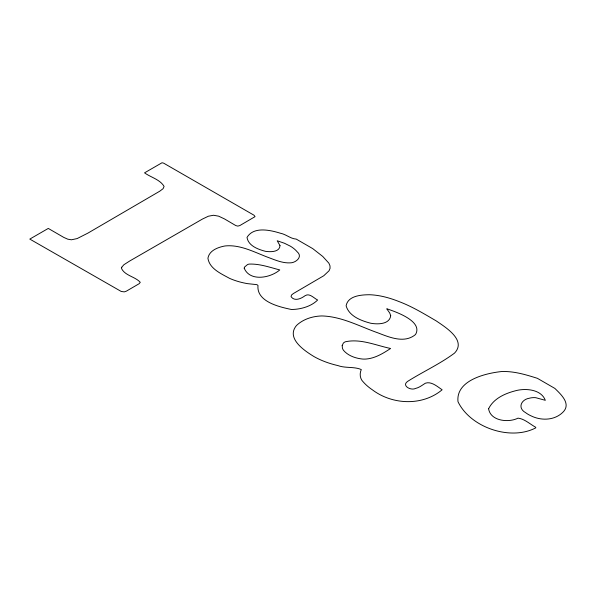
<?xml version="1.0" encoding="UTF-8"?>
<svg xmlns="http://www.w3.org/2000/svg" width="596" height="596" viewBox="0 0 596 596"><rect width="100%" height="100%" fill="white"/><g stroke="black" fill="none" stroke-linecap="round" stroke-linejoin="round"><path stroke-width="0.89" d="M244.218 268.222C249.94 281.901 270.487 278.004 279.762 269.936C269.772 267.343 259.595 263.663 249.158 264.095A5.684 3.278 0 0 0 247.504 264.579L244.591 267.03A8.15 4.701 0 0 0 244.218 268.222M280.001 245.626C279.673 252.264 270.331 252.041 265.54 251.341C258.254 249.456 248.294 245.865 247.012 237.424C253.546 226.331 269.988 230.004 280.284 233.207C285.871 234.183 290.736 238.862 296.234 239.093L312.758 248.636L322.786 256.489L328.88 263.186L329.99 265.831L330.057 268.334L329.052 270.77L323.777 275.739L293.344 293.56L291.496 295.035L291.057 296.659C294.603 301.777 301.248 298.581 305.159 295.653C309.51 292.807 313.883 298.186 317.616 300.019C311.276 306.463 300.399 309.518 291.355 309.466C279.42 306.977 256.355 301.688 257.993 285.454L256.928 284.65L247.564 283.651A55.696 32.154 0 0 1 229.587 278.369C221.265 273.765 209.464 268.759 207.93 258.239C209.226 250.409 218.069 247.251 224.96 245.969C240.114 244.353 254.112 252.108 267.857 257.286C274.987 259.901 282.303 263.238 290.066 262.866C295.623 263 303.319 256.794 297.106 251.728A37.101 21.419 0 0 0 290.438 246.215L284.434 243.243L277.215 240.769L280.001 245.626M342.178 345.598L342.432 348.139A18.692 10.788 0 0 0 343.587 350.433C348.183 355.782 355.454 358.27 362.293 359.023A15.675 9.052 0 0 0 366.175 359.03C375.227 358.263 383.183 353.353 390.596 348.481C375.83 345.389 360.498 338.394 345.3 341.799A7.741 4.47 0 0 0 343.333 343.125L342.178 345.598M488.608 408.759C490.441 421.067 508.5 422.974 518.021 418.146C524.48 418.824 530 424.151 535.618 427.22L535.826 427.824C510.563 441.204 470.341 427.518 457.996 401.697C455.709 380.464 485.286 373.275 501.459 371.561C513.819 371.01 525.739 374.646 537.383 378.318L554.883 388.428C560.97 394.433 571.624 403.954 562.751 412.395C554.302 420.56 541.123 420.858 530.999 415.837A30.567 17.649 0 0 1 525.672 412.708C517.172 408.089 521.209 399.394 529.524 398.188A10.482 6.049 0 0 1 535.804 397.703L545.318 400.318C541.198 389.121 524.987 387.966 514.899 390.924C504.611 393.643 493.481 398.709 488.608 408.759M390.708 315.686C389.628 324.619 377.283 324.477 370.541 323.196C361.027 320.663 349.077 316.223 346.112 305.815C347.908 295.668 361.355 294.767 369.669 294.737C379.883 295.117 389.829 297.903 399.275 301.673C412.298 306.612 424.21 313.883 436.19 320.886C445.592 327.301 466.728 340.271 454.584 353.07C440.019 363.925 423.302 371.546 407.932 381.202C400.966 385.478 410.89 390.916 415.494 388.458C419.197 387.623 422.206 385.21 425.343 383.228C431.355 381.082 437.486 386.677 442.128 389.784C422.713 406.062 392.66 405.086 372.433 389.866A68.644 39.634 0 0 1 363.515 382.23C359.88 378.922 359.381 373.796 361.28 369.557C354.359 366.465 345.315 368.343 337.992 365.601A72.183 41.675 0 0 1 314.01 356.579C304.31 350.664 285.834 338.305 296.458 325.52C303.17 319.113 312.624 316.193 321.773 315.947C341.523 316.424 359.358 326.265 377.603 332.754C389.337 337.209 404.341 343.825 415.516 334.535C423.369 321.207 395.483 311.671 386.752 308.773L389.724 313.019L390.708 315.686M121.74 267.254L121.509 268.461C124.951 275.747 135.247 276.626 140.261 282.31L139.121 283.726L126.397 291.139L124.266 291.876L121.204 291.451L29.8 239.093L48.276 228.424L63.779 237.409L67.773 239.182L71.423 239.793L77.152 238.571L87.97 233.081L159.788 191.182L163.081 188.701L164.094 186.414C160.063 179.5 150.87 177.407 144.537 172.847L162.045 162.745L163.691 163.177L253.993 215.208L255.043 216.653L239.845 225.556L237.826 226.107L235.815 225.586L224.491 218.926L218.635 216.169L213.532 215.26L208.406 216.206L202.498 219.03L129.831 260.929L123.864 264.751L121.74 267.254"/></g></svg>
